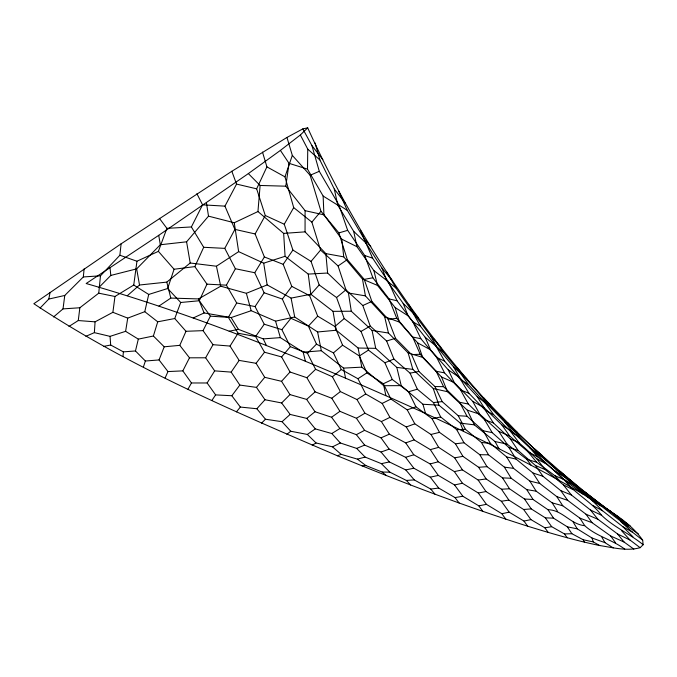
<?xml version="1.0" encoding="UTF-8"?>
<svg xmlns="http://www.w3.org/2000/svg" width="677" height="677" viewBox="0 0 677 677"><rect width="100%" height="100%" fill="white"/><g stroke="black" fill="none" stroke-linecap="round" stroke-linejoin="round"><path stroke-width="1.02" d="M632.936 536.793L622.832 526.706L602.581 510.78L592.214 500.557L573.004 484.8L562.883 474.789L544.74 458.896L517.465 432.527L480.788 395.41L463.923 376.454L453.455 366.79L436.58 346.489L425.156 337.239L408.062 315.804L395.165 307.57L377.504 285.423L362.491 279.102L343.747 256.862L325.857 253.613L305.056 231.856L305.09 210.674L285.796 186.192L289.037 163.343L280.405 150.396L300.351 134.977L307.697 127.843C348.731 218.375 402.003 303.474 466.842 378.892C497.612 413.994 528.889 448.809 564.085 479.443C574.477 493.618 591.063 501.259 601.591 515.307C614.022 527.315 629.982 533.865 643.15 544.723L640.112 547.685C626.834 551.416 612.947 547.549 599.704 545.544C575.34 540.491 551.425 533.535 527.671 526.19C463.153 505.761 399.904 481.542 337.358 455.756C233.463 411.125 128.334 366.519 33.85 303.719L121.098 243.83L231.83 171.281L286.963 137.448L302.814 128.892L307.697 127.843M440.862 347.394L430.674 336.004L414.341 314.331L403.162 303.381L386.66 280.371L373.916 270.631L356.94 246.69L341.809 239.201L323.928 214.837L323.132 196.042L307.502 169.123L307.747 149.126L300.351 134.977M85.886 336.308L94.365 332.644L95.076 321.837L112.898 312.309L127.725 318.122L144.776 311.682L148.72 294.453L167.642 288.52L174.074 269.243L158.384 251.353L166.897 228.352L159.374 218.316M122.994 356.559L123.366 351.862L110.673 345.016L103.919 346.345M305.056 231.856L283.655 233.396L257.945 211.554L260.112 185.464L248.349 173.591L158.731 235.334L86.148 283.519C202.761 316.938 315.169 363.532 425.554 413.478C479.189 438.417 532.452 464.38 583.472 494.371C604.011 508.139 628.222 519.369 642.676 540.178L643.15 544.723M40.095 308.043L48.786 299.065L64.764 295.46L83.33 276.944L84.109 268.904M53.576 316.954L63.02 308.89L79.852 307.756L98.74 293.175L100.484 275.81L119.88 255.246L121.098 243.83M68.978 326.449L78.27 320.543L79.852 307.756M63.02 308.89L64.764 295.46M112.898 312.309L114.963 296.484L133.75 285.034L136.949 261.229L158.384 251.353M94.365 332.644L110.055 336.367L125.617 331.332L127.725 318.122M48.786 299.065L50.09 292.388M386.305 475.542L382.073 472.021L365.851 465.548L357.405 459.133L341.157 454.352L332.509 446.845L316.066 442.97L307.341 434.439L290.763 431.241L282.064 421.703L265.46 419.232L256.854 408.747L240.352 407.055L231.83 395.74L215.624 394.894L207.128 382.979L191.447 382.97L182.832 370.878L167.972 371.563L159.053 359.944L145.369 361.01L135.468 350.957L138.32 339.126L153.383 336.012L164.215 346.802L179.786 345.346L189.484 357.811L205.639 357.786L214.677 370.869L231.153 372.113L239.827 385.069L256.465 387.388L264.978 399.743L281.657 402.959L290.145 414.434L306.783 418.403L315.287 428.871L331.823 433.525L340.311 442.97L356.686 448.419L365.106 457.077L381.413 463.66L389.893 472.182L406.344 480.433L410.6 484.977M153.383 336.012L157.724 321.812L174.751 318.528L180.725 302.484L167.642 288.52M143.372 367.103L145.369 361.01M567.241 537.783L564.466 533.933L551.67 526.672L545.315 517.829L531.217 508.884L524.506 499.008L509.51 488.769L502.512 477.877L486.983 466.673L479.798 454.724L463.973 442.758L456.696 429.667L440.71 416.998L433.415 402.57L417.345 389.199L410.076 373.162L393.896 359.03L386.626 341.013L370.217 326.06L362.804 305.53L345.947 289.824L338.094 265.968L320.56 250.092L311.877 222.141L293.7 207.611L284.975 176.849L292.312 155.38L286.963 137.448M159.053 359.944L164.215 346.802M179.786 345.346L185.989 331.29L203.049 330.647L213.001 344.686L230.036 346.065L239.159 360.409L256.092 363.295L264.732 377.317L281.547 381.312L289.959 394.598L306.656 399.422L315 411.743L331.578 417.235L339.888 428.533L356.356 434.676L364.649 445.102L381.033 452.041L389.351 461.934L405.768 469.931L414.265 479.908L430.767 489.073L434.981 494.185M165.103 378.011L167.972 371.563M174.074 269.243L194.858 266.603L203.684 247.283L191.388 226.956L202.567 204.835L196.905 193.707M180.725 302.484L199.275 300.749L206.976 284.145L194.858 266.603M527.671 526.19L523.964 521.078L509.155 512.15L501.352 501.251L485.984 491.536L478.157 480.069L462.416 469.889L454.648 457.821L438.662 447.362L430.978 434.465L414.815 423.819L407.215 409.847L390.917 399.058L383.368 383.741L366.883 372.875L359.335 355.967L342.579 345.177L334.878 326.5L317.682 316.151L309.643 295.671L291.787 286.388L283.181 264.326L264.377 256.964L255.119 233.946L265.274 215.506L256.651 188.824L266.907 166.855L262.498 152.097M203.049 330.647L210.361 316.159L199.275 300.749M182.832 370.878L189.484 357.811M505.778 519.141L501.885 513.733L486.408 504.331L478.309 493.025L462.442 483.26L454.369 471.59L438.281 461.782L430.335 449.621L414.112 439.889L406.276 426.984L389.935 417.379L382.175 403.424L365.69 393.963L357.955 378.731L341.276 369.515L333.456 352.878L316.464 344.144L308.399 326.102L290.915 318.292L282.351 299.048L264.123 292.777L254.747 272.729L235.384 268.735L224.781 248.374L234.894 229.385L224.942 206.138L236.552 184.085L231.83 171.281M482.836 511.372L478.825 505.863L462.84 496.249L454.555 484.944L438.315 475.423L430.107 463.931L413.791 454.783L405.735 442.902L389.351 434.16L381.388 421.551L364.92 413.19L356.982 399.557L340.379 391.585L332.407 376.776L315.6 369.312L307.476 353.326L290.348 346.649L281.86 329.657L264.242 324.224L255.06 306.571L236.705 302.983L226.397 285.169L235.384 268.735M187.994 389.165L191.447 382.97M205.639 357.786L213.001 344.686M548.243 532.435L544.867 527.823L530.929 519.606L523.634 509.502L508.867 500.083L501.454 489.217L486.111 478.927L478.639 467.282L462.924 456.349L455.443 443.782L439.483 432.358L432.036 418.682L415.923 406.809L408.527 391.78L392.271 379.484L384.908 362.787L368.449 350.119L361.027 331.425L344.212 318.571L336.554 297.525L319.172 284.966L311.048 261.407L292.904 250.058L284.255 224.222L293.7 207.611M459.141 503.019L455.02 497.595L438.696 488.049L430.276 477.175L413.842 468.222L405.574 457.313L389.165 449.13L381.016 437.858L364.573 430.335L356.449 418.276L339.913 411.311L331.781 398.254L315.101 391.848L306.893 377.715L290.035 372.003L281.615 356.931L264.487 352.218L255.601 336.503L238.092 333.236L228.361 317.361L236.705 302.983M254.747 272.729L264.377 256.964M207.128 382.979L214.677 370.869M230.036 346.065L238.092 333.236M255.06 306.571L264.123 292.777M211.85 400.488L215.624 394.894M283.181 264.326L292.904 250.058M231.153 372.113L239.159 360.409M255.601 336.503L264.242 324.224M282.351 299.048L291.787 286.388M231.83 395.74L239.827 385.069M256.092 363.295L264.487 352.218M281.86 329.657L290.915 318.292M236.434 411.861L240.352 407.055M256.465 387.388L264.732 377.317M311.877 222.141L320.949 211.249L310.134 175.275L292.312 155.38M311.048 261.407L320.56 250.092M281.615 356.931L290.348 346.649M99.147 287.234L110.808 275.437L136.661 268.862L160.322 244.752L186.59 241.816L208.508 216.149L206.434 202.863M309.643 295.671L319.172 284.966M256.854 408.747L264.978 399.743M281.547 381.312L290.035 372.003M308.399 326.102L317.682 316.151M307.476 353.326L316.464 344.144M281.657 402.959L289.959 394.598M261.525 423.167L265.46 419.232M306.893 377.715L315.6 369.312M282.064 421.703L290.145 414.434M306.656 399.422L315.101 391.848M127.335 295.714L139.513 285.009L166.796 282.114L190.195 263.006L216.428 266.222L238.642 251.649L263.708 263.175L285.076 256.295L308.238 274.092L327.617 273.026L348.435 293.006L365.411 295.874L384.646 316.692L399.371 322.091L417.65 342.884L430.53 349.806L448.267 369.896L459.751 377.622L477.183 396.587L487.736 404.702L505.017 422.355L515.095 430.699L532.41 447.133L567.334 477.623L591.013 496.935L630.49 526.325M334.878 326.5L344.212 318.571M333.456 352.878L342.579 345.177M336.554 297.525L345.947 289.824M332.407 376.776L341.276 369.515M306.783 418.403L315 411.743M286.862 434.321L290.763 431.241M331.781 398.254L340.379 391.585M248.349 173.591L280.405 150.396M331.578 417.235L339.913 411.311M307.341 434.439L315.287 428.871M338.094 265.968L347.309 259.596L338.881 232.913L320.949 211.249M158.968 306.055L170.807 298.083L198.522 298.921L220.727 286.193L246.36 293.302L267.153 284.915L291.085 298.108L310.836 294.241L333.05 311.344L351.287 311.225L372.062 330.418L388.446 333.042L408.155 352.937L422.626 357.397L441.582 377.038L447.497 391.721L467.274 410.144L474.332 424.851L495.014 441.565L499.017 448.724M357.955 378.731L366.883 372.875M356.982 399.557L365.69 393.963M359.335 355.967L368.449 350.119M331.823 433.525L339.888 428.533M356.449 418.276L364.92 413.19M361.027 331.425L370.217 326.06M312.215 445.212L316.066 442.97M356.356 434.676L364.573 430.335M382.175 403.424L390.917 399.058M332.509 446.845L340.311 442.97M381.388 421.551L389.935 417.379M383.368 383.741L392.271 379.484M208.508 216.149L234.259 222.758L257.945 211.554M193.182 317.995L204.107 312.952L231.136 317.589L251.192 310.701L275.564 321.152L294.707 316.988L317.598 331.975L336.232 330.249L358.108 348.029L375.718 348.342L396.798 367.391L401.224 385.636L422.964 404.271L425.554 413.478M362.804 305.53L371.859 301.409L388.175 319.256L395.52 338.297L411.599 354.613L418.877 371.445L434.905 386.542L442.174 401.613L458.211 415.703L465.429 429.303L481.44 442.496L488.523 454.809L504.399 467.138L511.194 478.25L526.748 489.632L533.061 499.491L547.998 509.722L553.541 518.176L567.334 526.816L577.253 528.855L592.011 538.003L605.001 542.675L613.227 547.913M381.016 437.858L389.351 434.16M310.134 175.275L319.282 171.315L311.962 145.673L302.814 128.892M384.908 362.787L393.896 359.03M356.686 448.419L364.649 445.102M406.276 426.984L414.815 423.819M337.358 455.756L341.157 454.352M405.735 442.902L414.112 439.889M381.033 452.041L389.165 449.13M407.215 409.847L415.923 406.809M405.574 457.313L413.791 454.783M386.626 341.013L395.52 338.297M408.527 391.78L417.345 389.199M338.881 232.913L347.656 230.349L364.725 255.517L372.858 277.765L389.063 298.921L396.747 318.334L412.699 337.061L420.197 354.257L436.149 371.25L443.579 386.669L459.649 402.299L467.012 416.237L483.209 430.758L490.41 443.401L506.692 456.967L513.589 468.374L529.82 481.034L536.176 491.172L552.17 502.85L562.799 505.795L579.884 518.125L592.079 522.703L610.705 535.998L624.152 542.091L633.858 549.132M430.335 449.621L438.662 447.362M357.405 459.133L365.106 457.077M430.107 463.931L438.281 461.782M430.978 434.465L439.483 432.358M430.276 477.175L438.315 475.423M381.413 463.66L389.351 461.934M501.885 513.733L509.155 512.15M454.555 484.944L462.442 483.26M405.768 469.931L413.842 468.222M523.964 521.078L530.929 519.606M454.369 471.59L462.416 469.889M229.173 331.239L238.431 329.352L263.226 338.889L280.38 337.628L303.194 352.184L321.313 350.72L343.586 368.102L361.78 367.154L383.808 385.704L385.873 395.554M478.825 505.863L486.408 504.331M410.076 373.162L418.877 371.445M432.036 418.682L440.71 416.998M478.309 493.025L485.984 491.536M347.309 259.596L364.234 279.389L372.858 277.765M454.648 457.821L462.924 456.349M455.02 497.595L462.84 496.249M544.867 527.823L551.67 526.672M501.352 501.251L508.867 500.083M478.157 480.069L486.111 478.927M430.767 489.073L438.696 488.049M455.443 443.782L463.973 442.758M433.415 402.57L442.174 401.613M388.175 319.256L396.747 318.334M523.634 509.502L531.217 508.884M362.034 465.852L365.851 465.548M123.366 351.862L135.468 350.957M478.639 467.282L486.983 466.673M406.344 480.433L414.265 479.908M83.33 276.944L100.484 275.81M166.897 228.352L191.388 226.956M501.454 489.217L509.51 488.769M456.696 429.667L465.429 429.303M411.599 354.613L420.197 354.257M564.466 533.933L571.896 533.713L583.142 539.721L593.297 541.938L599.704 545.544M383.808 385.704L401.224 385.636M479.798 454.724L488.523 454.809M434.905 386.542L443.579 386.669M382.073 472.021L389.893 472.182M260.112 185.464L285.796 186.192M545.315 517.829L553.541 518.176M502.512 477.877L511.194 478.25M203.684 247.283L224.781 248.374M206.976 284.145L226.397 285.169M422.964 404.271L438.933 405.159L460.267 423.091L463.567 431.342M524.506 499.008L533.061 499.491M202.567 204.835L224.942 206.138M458.211 415.703L467.012 416.237M210.361 316.159L228.361 317.361M78.27 320.543L95.076 321.837M481.44 442.496L490.41 443.401M396.798 367.391L412.843 369.371L433.246 388.505L438.933 405.159M460.267 423.091L474.332 424.851M504.399 467.138L513.589 468.374M526.748 489.632L536.176 491.172M547.998 509.722C562.35 509.823 570.508 524.421 584.716 525.665C596.496 536.421 612.321 539.662 624.761 549.157M436.149 371.25L444.535 372.875L460.622 390.045L468.306 404.017L484.664 419.867L492.204 432.645L508.825 447.429L516.102 459.091L532.96 472.995L539.764 483.505L556.773 496.605L567.724 500.396L585.96 514.19L597.943 519.293L617.517 533.925L630.067 540.085L640.112 547.685M459.649 402.299L468.306 404.017M412.699 337.061L420.849 338.695L436.733 357.558L444.535 372.875M98.74 293.175L114.963 296.484M495.014 441.565L507.005 444.036L526.672 459.209L531.157 465.234M483.209 430.758L492.204 432.645M305.09 210.674L323.928 214.837M234.894 229.385L255.119 233.946M433.246 388.505L447.497 391.721M506.692 456.967L516.102 459.091M389.063 298.921L397.027 300.766L412.868 321.863L420.849 338.695M236.552 184.085L256.651 188.824M529.82 481.034L539.764 483.505M526.672 459.209L536.666 462.239L554.835 475.669L559.422 480.526M289.037 163.343L307.502 169.123M467.274 410.144L479.739 414.206L498.822 431.393L507.005 444.036M532.96 472.995L542.988 476.303L560.759 490.622L567.724 500.396M508.825 447.429L518.142 450.51L535.456 465.497L542.988 476.303M364.725 255.517L372.629 258.174L388.733 282.343L397.027 300.766M484.664 419.867L493.415 422.913L510.272 438.798L518.142 450.51M119.88 255.246L136.949 261.229M460.622 390.045L468.916 393.244L485.367 410.296L493.415 422.913M560.759 490.622L571.439 495.031L590.395 509.933L601.591 515.307M554.835 475.669L563.205 479.214L583.472 494.371M535.456 465.497L545.129 469.601L563.349 484.834L571.439 495.031M498.822 431.393L509.705 436.03L527.925 451.711L536.666 462.239M441.582 377.038L454.335 382.623L472.732 401.376L479.739 414.206M436.733 357.558L444.62 361.12L460.724 379.67L468.916 393.244M265.274 215.506L284.255 224.222M510.272 438.798L519.183 442.919L536.726 458.752L545.129 469.601M563.349 484.834L573.301 489.759M527.925 451.711L537.648 456.84L554.802 470.913L563.205 479.214M485.367 410.296L493.668 414.722L510.627 431.477L519.183 442.919M592.578 505.33L602.581 510.78M536.726 458.752L545.738 463.669M472.732 401.376L484.08 407.605L501.995 425.08L509.705 436.03M266.907 166.855L284.975 176.849M412.868 321.863L420.366 326.111L436.233 346.539L444.62 361.12M579.36 490.766L587.331 495.31L618.727 517.169M622.832 526.706L632.47 532.198L642.676 540.178M564.085 479.443L573.004 484.8M560.184 471.353C585.546 493.194 610.967 515.002 638.487 534.035M125.617 331.332L138.32 339.126M323.132 196.042L337.764 205.156L353.707 231.382L365.935 243.026L381.93 268.05L392.652 281.073M592.214 500.557L600.761 505.905M554.802 470.913L564.195 476.794L587.331 495.31M133.75 285.034L148.72 294.453M510.627 431.477L518.946 436.767M460.724 379.67L468.501 384.646L485.003 402.671L493.668 414.722M501.995 425.08L512.362 431.714L529.82 447.802L537.648 456.84M319.282 171.315L338.94 204.996L347.301 210.395L363.921 238.507L372.629 258.174M584.928 491.917L615.545 515.739L621.164 519.411M536.514 453.133L544.74 458.896M580.595 489.632L591.013 496.935M529.82 447.802L539.781 454.876L564.195 476.794M608.132 509.679L611.255 511.897M589.413 495.902L596.445 501.005M562.883 474.789L570.745 480.552M557.019 469.796L567.334 477.623M600.854 504.805L603.182 506.574M485.003 402.671L492.754 408.629M388.733 282.343L395.859 287.886L411.658 310.599L420.366 326.111M144.776 311.682L157.724 321.812M436.233 346.539L443.486 352.387L459.649 371.969L468.501 384.646M615.545 515.739L628.518 526.359M509.739 425.985L517.465 432.527M534.906 449.088L542.489 455.782M307.747 149.126L319.908 159.992L334.303 189.027L345.135 203.066M620.758 521.612L632.47 532.198M459.649 371.969L466.842 378.892M483.446 397.551L490.707 405.159M532.41 447.133L539.781 454.876M411.658 310.599L418.335 317.784M507.742 422.795L515.095 430.699M621.689 530.836L630.067 540.085M174.751 318.528L185.989 331.29M363.921 238.507L370.784 246.563M617.517 533.925L624.152 542.091M590.395 509.933L597.943 519.293M505.017 422.355L512.362 431.714M311.962 145.673L322.836 159.67M480.788 395.41L487.736 404.702M457.246 367.552L463.923 376.454M585.96 514.19L592.079 522.703M610.705 535.998L615.613 542.903M434.304 339.169L443.486 352.387M567.334 526.816L571.896 533.713M556.773 496.605L562.799 505.795M579.884 518.125L584.716 525.665M552.17 502.85L557.67 511.533M477.183 396.587L484.08 407.605M231.136 317.589L238.431 329.352M573.157 522.043L577.253 528.855M453.455 366.79L459.751 377.622M408.57 304.345L414.341 314.331M601.836 537.174L605.001 542.675M386.626 271.824L395.859 287.886M430.674 336.004L436.58 346.489M583.142 539.721L584.412 542.159M263.226 338.889L266.51 345.625M448.267 369.896L454.335 382.623M338.466 190.736L347.301 210.395M425.156 337.239L430.53 349.806M360.824 230.806L365.935 243.026M198.522 298.921L204.107 312.952M403.162 303.381L408.062 315.804M381.93 268.05L386.66 280.371M364.234 279.389L371.859 301.409M338.94 204.996L347.656 230.349M417.65 342.884L422.626 357.397M592.011 538.003L593.297 541.938M275.564 321.152L280.38 337.628M395.165 307.57L399.371 322.091M408.155 352.937L412.843 369.371M315.084 142.932L319.908 159.992M246.36 293.302L251.192 310.701M166.796 282.114L170.807 298.083M303.194 352.184L305.403 361.256M373.916 270.631L377.504 285.423M384.646 316.692L388.446 333.042M216.428 266.222L220.727 286.193M334.303 189.027L337.764 205.156M353.707 231.382L356.94 246.69M372.062 330.418L375.718 348.342M317.598 331.975L321.313 350.72M343.586 368.102L345.507 378.02M358.108 348.029L361.78 367.154M291.085 298.108L294.707 316.988M136.661 268.862L139.513 285.009M362.491 279.102L365.411 295.874M186.59 241.816L190.195 263.006M158.731 235.334L160.322 244.752M333.05 311.344L336.232 330.249M263.708 263.175L267.153 284.915M348.435 293.006L351.287 311.225M234.259 222.758L238.642 251.649M308.238 274.092L310.836 294.241M341.809 239.201L343.747 256.862M110.029 267.779L110.808 275.437M325.857 253.613L327.617 273.026M110.055 336.367L110.673 345.016M283.655 233.396L285.076 256.295"/></g></svg>
